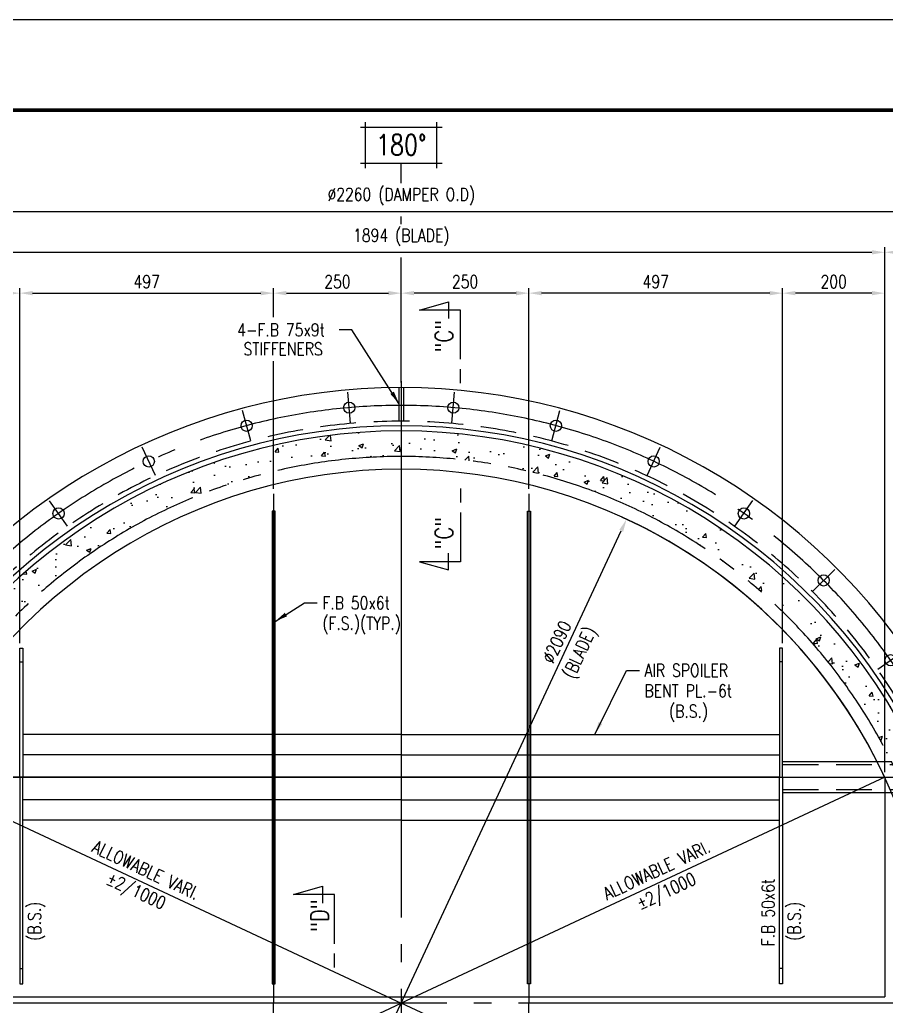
# Model space of a CAD drawing. Header units: millimetres. Extents: x 0 to 134087, y -49114 to 20834.
# Drawn here: x 84787 to 86484, y -25762 to -23831 of the extents above; entities that cross this region are included whole.
import ezdxf
from ezdxf.enums import TextEntityAlignment as Align

# ---------------------------------------------------------------- set-up
doc = ezdxf.new("R2010")
doc.units = ezdxf.units.MM
doc.header["$LTSCALE"] = 35
for name, pattern in [('JNK-CENTER', [34, 30, -1.5, 1, -1.5]), ('JNK-HIDDEN', [3, 2, -1]), ('JNK-PHANTOM', [15, 10, -1, 1, -1, 1, -1])]:
    doc.linetypes.add(name, pattern=pattern)
for name, color, linetype in [('CEN-R', 1, 'JNK-CENTER'), ('CON-C', 4, 'Continuous'), ('CON-G', 3, 'Continuous'), ('CON-W', 7, 'Continuous'), ('CON-Y', 2, 'Continuous'), ('Dim-W', 7, 'Continuous'), ('HID-Y', 2, 'JNK-HIDDEN'), ('PHA-W', 7, 'JNK-PHANTOM'), ('STL-OBJT', 7, 'Continuous'), ('TXTD-Y', 2, 'Continuous'), ('TXTT-C', 4, 'Continuous')]:
    doc.layers.add(name, color=color, linetype=linetype)
doc.layers.add('CONT-G', color=3, linetype='Continuous', lineweight=25)
doc.styles.add('SIMPLEX', font='simplex.shx', dxfattribs={"width": 0.8})
doc.dimstyles.new('DIM10', dxfattribs={"dimscale": 10, "dimtxt": 2.5, "dimasz": 2.5, "dimexe": 1, "dimexo": 1, "dimgap": 1, "dimtad": 1, "dimdec": 0, "dimdsep": 46, "dimtxsty": 'SIMPLEX', "dimcen": 0, "dimclrt": 2, "dimadec": 1, "dimazin": 2, "dimtfac": 1, "dimtdec": 0, "dimtix": 1, "dimtmove": 2, "dimatfit": 0, "dimfxl": 0.18, "dimtolj": 1, "dimtzin": 0, "dimarcsym": 0})

# ---------------------------------------------------------------- blocks, each defined once
blk = doc.blocks.new('TITLE')
at = {"color": 7}
blk.add_line((841, 594.85), (0, 594.85), dxfattribs=at)
at = {"color": 7, "const_width": 0.707}
blk.add_lwpolyline([(823.32, 577.17), (27.94, 577.17)], dxfattribs=at)
blk = doc.blocks.new('*D1641')
at = {"layer": 'CON-W', "color": 0, "lineweight": -2, "transparency": 16777216}
for p, q in [((84404.3, -25745.6), (84404.3, -24195.9)), ((86664.3, -25745.6), (86664.3, -24195.9)), ((84429.3, -24205.9), (86639.3, -24205.9))]:
    blk.add_line(p, q, dxfattribs=at)
at = {"layer": 'CON-W', "color": 0, "transparency": 16777216}
for points in [[(84429.3, -24201.7), (84429.3, -24210.1), (84404.3, -24205.9)], [(86639.3, -24201.7), (86639.3, -24210.1), (86664.3, -24205.9)]]:
    blk.add_solid(points, dxfattribs=at)
at = {"layer": 'DEFPOINTS', "color": 0, "transparency": 16777216}
for p in [(86664.3, -24205.9), (84404.3, -25755.6), (86664.3, -25755.6)]:
    blk.add_point(p, dxfattribs=at)
at = {"layer": 'CON-W', "color": 2, "transparency": 16777216, "insert": (85534.3, -24176.8), "char_height": 25, "attachment_point": 5, "style": 'SIMPLEX'}
blk.add_mtext('\\A1;%%C2260 (DAMPER O.D)', dxfattribs=at)
blk = doc.blocks.new('*D1643')
at = {"layer": 'CON-W', "color": 0, "lineweight": -2, "transparency": 16777216}
for p, q in [((84587.4, -25303.6), (84587.4, -24275.9)), ((84612.4, -24285.9), (86456.2, -24285.9)), ((86481.2, -25303.6), (86481.2, -24275.9))]:
    blk.add_line(p, q, dxfattribs=at)
at = {"layer": 'CON-W', "color": 0, "transparency": 16777216}
for points in [[(84612.4, -24281.7), (84612.4, -24290.1), (84587.4, -24285.9)], [(86456.2, -24281.7), (86456.2, -24290.1), (86481.2, -24285.9)]]:
    blk.add_solid(points, dxfattribs=at)
at = {"layer": 'DEFPOINTS', "color": 0, "transparency": 16777216}
for p in [(86481.2, -24285.9), (84587.4, -25313.6), (86481.2, -25313.6)]:
    blk.add_point(p, dxfattribs=at)
at = {"layer": 'CON-W', "color": 2, "transparency": 16777216, "insert": (85534.3, -24256.8), "char_height": 25, "attachment_point": 5, "style": 'SIMPLEX'}
blk.add_mtext('\\A1;1894 (BLADE)', dxfattribs=at)
blk = doc.blocks.new('*D1644')
at = {"layer": 'CON-W', "color": 0, "lineweight": -2, "transparency": 16777216}
for p, q in [((86481.2, -25303.6), (86481.2, -24275.9)), ((86506.2, -24285.9), (86639.3, -24285.9)), ((86664.3, -25745.6), (86664.3, -24275.9))]:
    blk.add_line(p, q, dxfattribs=at)
at = {"layer": 'CON-W', "color": 0, "transparency": 16777216}
for points in [[(86506.2, -24281.7), (86506.2, -24290.1), (86481.2, -24285.9)], [(86639.3, -24281.7), (86639.3, -24290.1), (86664.3, -24285.9)]]:
    blk.add_solid(points, dxfattribs=at)
at = {"layer": 'DEFPOINTS', "color": 0, "transparency": 16777216}
for p in [(86664.3, -24285.9), (86481.2, -25313.6), (86664.3, -25755.6)]:
    blk.add_point(p, dxfattribs=at)
at = {"layer": 'CON-W', "color": 2, "transparency": 16777216, "insert": (86572.8, -24263.4), "char_height": 25, "attachment_point": 5, "style": 'SIMPLEX'}
blk.add_mtext('\\A1;183', dxfattribs=at)
blk = doc.blocks.new('*D1645')
at = {"layer": 'CON-W', "color": 0, "lineweight": -2, "transparency": 16777216}
for p, q in [((84587.4, -25303.6), (84587.4, -24355.9)), ((84612.4, -24365.9), (84762.4, -24365.9)), ((84787.4, -25051), (84787.4, -24355.9))]:
    blk.add_line(p, q, dxfattribs=at)
at = {"layer": 'CON-W', "color": 0, "transparency": 16777216}
for points in [[(84612.4, -24361.7), (84612.4, -24370.1), (84587.4, -24365.9)], [(84762.4, -24361.7), (84762.4, -24370.1), (84787.4, -24365.9)]]:
    blk.add_solid(points, dxfattribs=at)
at = {"layer": 'DEFPOINTS', "color": 0, "transparency": 16777216}
for p in [(84787.4, -24365.9), (84787.4, -25061), (84587.4, -25313.6)]:
    blk.add_point(p, dxfattribs=at)
at = {"layer": 'CON-W', "color": 2, "transparency": 16777216, "insert": (84687.4, -24343.4), "char_height": 25, "attachment_point": 5, "style": 'SIMPLEX'}
blk.add_mtext('\\A1;200', dxfattribs=at)
blk = doc.blocks.new('*D1646')
at = {"layer": 'CON-W', "color": 0, "lineweight": -2, "transparency": 16777216}
for p, q in [((86281.2, -25051), (86281.2, -24355.9)), ((86456.2, -24365.9), (86306.2, -24365.9)), ((86481.2, -25303.6), (86481.2, -24355.9))]:
    blk.add_line(p, q, dxfattribs=at)
at = {"layer": 'CON-W', "color": 0, "transparency": 16777216}
for points in [[(86306.2, -24361.7), (86306.2, -24370.1), (86281.2, -24365.9)], [(86456.2, -24361.7), (86456.2, -24370.1), (86481.2, -24365.9)]]:
    blk.add_solid(points, dxfattribs=at)
at = {"layer": 'DEFPOINTS', "color": 0, "transparency": 16777216}
for p in [(86281.2, -24365.9), (86281.2, -25061), (86481.2, -25313.6)]:
    blk.add_point(p, dxfattribs=at)
at = {"layer": 'CON-W', "color": 2, "transparency": 16777216, "insert": (86381.2, -24343.4), "char_height": 25, "attachment_point": 5, "style": 'SIMPLEX'}
blk.add_mtext('\\A1;200', dxfattribs=at)
blk = doc.blocks.new('NORTH-AG')
at = {"layer": 'CON-Y'}
for p, q in [((-7, 4.5), (-7, -4.5)), ((7, 4.5), (7, -4.5)), ((-8, 3.5), (8, 3.5)), ((-8, -3.5), (8, -3.5))]:
    blk.add_line(p, q, dxfattribs=at)
at = {"layer": 'CON-C', "style": 'SIMPLEX', "width": 0.8}
blk.add_attdef('0', text='', height=4, dxfattribs=at).set_placement((0, -2.06), align=Align.CENTER)
blk = doc.blocks.new('SECMARK2')
at = {"layer": 'TXTT-C'}
blk.add_line((0, 0), (-2.72, 0), dxfattribs=at)
blk.add_lwpolyline([(-4.67, 0), (-14.32, 0), (-14.32, 8.05), (-15.93, 2.38), (-12.63, 2.38)], dxfattribs=at)
at = {"layer": 'TXTT-C', "style": 'SIMPLEX', "width": 1.17}
blk.add_attdef('TAG', text='', height=3.5, dxfattribs=at).set_placement((-7.82, 1.36), align=Align.CENTER)
blk = doc.blocks.new('*D1812')
at = {"layer": 'DEFPOINTS', "color": 0, "transparency": 16777216}
for p in [(85534.3, -24365.9), (85534.3, -24550.6), (85284.3, -24758.7)]:
    blk.add_point(p, dxfattribs=at)
at = {"layer": 'Dim-W', "color": 0, "lineweight": -2, "transparency": 16777216}
for p, q in [((85284.3, -24413), (85284.3, -24355.9)), ((85309.3, -24365.9), (85509.3, -24365.9)), ((85534.3, -24540.6), (85534.3, -24355.9)), ((85284.3, -24748.7), (85284.3, -24498.8))]:
    blk.add_line(p, q, dxfattribs=at)
at = {"layer": 'Dim-W', "color": 0, "transparency": 16777216}
for points in [[(85309.3, -24361.7), (85309.3, -24370.1), (85284.3, -24365.9)], [(85509.3, -24361.7), (85509.3, -24370.1), (85534.3, -24365.9)]]:
    blk.add_solid(points, dxfattribs=at)
at = {"layer": 'Dim-W', "color": 2, "transparency": 16777216, "insert": (85409.3, -24343.4), "char_height": 25, "attachment_point": 5, "style": 'SIMPLEX'}
blk.add_mtext('\\A1;250', dxfattribs=at)
blk = doc.blocks.new('*D1813')
at = {"layer": 'DEFPOINTS', "color": 0, "transparency": 16777216}
for p in [(85284.3, -24365.9), (85284.3, -24748.7), (84787.4, -25051)]:
    blk.add_point(p, dxfattribs=at)
at = {"layer": 'Dim-W', "color": 0, "lineweight": -2, "transparency": 16777216}
for p, q in [((84787.4, -25041), (84787.4, -24355.9)), ((84812.4, -24365.9), (85259.3, -24365.9)), ((85284.3, -24413), (85284.3, -24355.9)), ((85284.3, -24738.7), (85284.3, -24498.8))]:
    blk.add_line(p, q, dxfattribs=at)
at = {"layer": 'Dim-W', "color": 0, "transparency": 16777216}
for points in [[(84812.4, -24361.7), (84812.4, -24370.1), (84787.4, -24365.9)], [(85259.3, -24361.7), (85259.3, -24370.1), (85284.3, -24365.9)]]:
    blk.add_solid(points, dxfattribs=at)
at = {"layer": 'Dim-W', "color": 2, "transparency": 16777216, "insert": (85035.8, -24343.4), "char_height": 25, "attachment_point": 5, "style": 'SIMPLEX'}
blk.add_mtext('\\A1;497', dxfattribs=at)
blk = doc.blocks.new('*D1755')
at = {"layer": 'DEFPOINTS', "color": 0, "transparency": 16777216}
for p in [(85534.3, -24365.9), (85534.3, -24550.6), (85784.3, -24758.7)]:
    blk.add_point(p, dxfattribs=at)
at = {"layer": 'Dim-W', "color": 0, "lineweight": -2, "transparency": 16777216}
for p, q in [((85534.3, -24540.6), (85534.3, -24355.9)), ((85759.3, -24365.9), (85559.3, -24365.9)), ((85784.3, -24748.7), (85784.3, -24355.9))]:
    blk.add_line(p, q, dxfattribs=at)
at = {"layer": 'Dim-W', "color": 0, "transparency": 16777216}
for points in [[(85559.3, -24361.7), (85559.3, -24370.1), (85534.3, -24365.9)], [(85759.3, -24361.7), (85759.3, -24370.1), (85784.3, -24365.9)]]:
    blk.add_solid(points, dxfattribs=at)
at = {"layer": 'Dim-W', "color": 2, "transparency": 16777216, "insert": (85659.3, -24343.4), "char_height": 25, "attachment_point": 5, "style": 'SIMPLEX'}
blk.add_mtext('\\A1;250', dxfattribs=at)
blk = doc.blocks.new('*D1756')
at = {"layer": 'DEFPOINTS', "color": 0, "transparency": 16777216}
for p in [(85784.3, -24365.9), (85784.3, -24748.7), (86281.2, -25051)]:
    blk.add_point(p, dxfattribs=at)
at = {"layer": 'Dim-W', "color": 0, "lineweight": -2, "transparency": 16777216}
for p, q in [((85784.3, -24738.7), (85784.3, -24355.9)), ((86256.2, -24365.9), (85809.3, -24365.9)), ((86281.2, -25041), (86281.2, -24355.9))]:
    blk.add_line(p, q, dxfattribs=at)
at = {"layer": 'Dim-W', "color": 0, "transparency": 16777216}
for points in [[(85809.3, -24361.7), (85809.3, -24370.1), (85784.3, -24365.9)], [(86256.2, -24361.7), (86256.2, -24370.1), (86281.2, -24365.9)]]:
    blk.add_solid(points, dxfattribs=at)
at = {"layer": 'Dim-W', "color": 2, "transparency": 16777216, "insert": (86032.8, -24343.4), "char_height": 25, "attachment_point": 5, "style": 'SIMPLEX'}
blk.add_mtext('\\A1;497', dxfattribs=at)
blk = doc.blocks.new('*D1765')
at = {"layer": 'CON-W', "color": 0, "linetype": 'ByBlock', "lineweight": -2, "transparency": 16777216}
blk.add_line((85103.5, -26680.2), (85965.1, -24831.1), dxfattribs=at)
blk.add_arc((85534.3, -25755.6), 1045, 335.5263, 65.5641, dxfattribs=at)
at = {"layer": 'CON-W', "color": 0, "transparency": 16777216}
for points in [[(85961.3, -24829.3), (85968.9, -24832.8), (85975.7, -24808.4)], [(85099.7, -26678.4), (85107.3, -26681.9), (85092.9, -26702.8)]]:
    blk.add_solid(points, dxfattribs=at)
at = {"layer": 'DEFPOINTS', "color": 0, "transparency": 16777216}
for p in [(85975.7, -24808.4), (85092.9, -26702.8)]:
    blk.add_point(p, dxfattribs=at)
at = {"layer": 'CON-W', "color": 2, "transparency": 16777216, "insert": (85838.8, -25048.8), "char_height": 25, "attachment_point": 5, "rotation": 65.0158, "style": 'SIMPLEX'}
blk.add_mtext('\\A1;∅2090', dxfattribs=at)
blk = doc.blocks.new('A$C39C66BEB')
at = {"layer": 'CEN-R'}
blk.add_line((2.7, -30.5), (-2.7, 30.5), dxfattribs=at)
at = {"layer": 'CONT-G'}
blk.add_circle((0, 0), 11, dxfattribs=at)
blk = doc.blocks.new('*U1639')
at = {"layer": 'HID-Y'}
for p, q in [((-4.5, 33), (-4.5, -33)), ((4.5, 33), (4.5, -33))]:
    blk.add_line(p, q, dxfattribs=at)
blk = doc.blocks.new('*U1640')
at = {"layer": 'Dim-W', "color": 0, "linetype": 'ByBlock', "lineweight": -2, "transparency": 16777216}
blk.add_blockref('*U1639', (2084.3, 5195.5), dxfattribs=at)

msp = doc.modelspace()

# ---------------------------------------------------------------- hatches: boundary and pattern name
at = {"layer": 'Dim-W'}
h = msp.add_hatch(dxfattribs=at)
h.set_pattern_fill('AR-CONC', color=256, scale=0.5)
h.set_pattern_definition([(50, (83449.98, -29779.18), (91.0923, -7.9695), [9.525, -104.775]), (355, (83449.98, -29779.18), (-17.6217, 95.5284), [7.62, -83.8203]), (100.4514, (83457.57, -29779.844), (73.4706, 87.5589), [8.095, -89.0451]), (46.1842, (83449.98, -29753.78), (135.5395, -21.0212), [14.2875, -157.1625]), (96.6356, (83461.28, -29755.53), (118.702, 123.713), [12.1425, -133.5678]), (351.1842, (83449.98, -29753.78), (118.702, 123.713), [11.43, -125.73]), (21, (83462.68, -29760.13), (75.8072, -51.1326), [9.525, -104.775]), (326, (83462.68, -29760.13), (30.901, 92.094), [7.62, -83.82]), (71.4514, (83469, -29764.39), (106.7082, 40.9614), [8.095, -89.045]), (37.5, (83449.98, -29779.18), (1.5443, 42.27752), [0, -82.804, 0, -85.09, 0, -84.1375]), (7.5, (83449.98, -29779.18), (33.40983, 50.0903), [0, -48.514, 0, -80.899, 0, -32.0675]), (327.5, (83421.66, -29779.18), (67.7953, -2.86437), [0, -31.75, 0, -99.06, 0, -131.445]), (317.5, (83408.96, -29779.18), (74.0646, 12.71325), [0, -41.275, 0, -65.786, 0, -93.345])])
h.paths.add_polyline_path([(85534.3051, -24635.6159), (85534.3051, -24685.6159, -0.2818366), (86487.3352, -25269.1659), (86543.1492, -25269.1659, 0.287960813)])
h.paths.add_polyline_path([(85534.3051, -24635.6159, 0.287960813), (84525.461, -25269.1659), (84581.275, -25269.1659, -0.2818366), (85534.3051, -24685.6159)])

# ---------------------------------------------------------------- linework, layer by layer
at = {"layer": 'CEN-R'}
for p, q in [((85534.3051, -24538.0197), (85534.3051, -26973.2122)), ((85284.3051, -24758.7126), (85284.3051, -25755.6159)), ((85784.3051, -24758.7126), (85784.3051, -25755.6159)), ((84243.7624, -25313.6159), (85534.3051, -25313.6159)), ((85534.3051, -25313.6159), (84254.7358, -25313.6159)), ((84258.1916, -25313.6159), (86933.2146, -25313.6159)), ((84587.3832, -25313.6159), (85534.3051, -25755.6159)), ((86481.2269, -25313.6159), (85534.3051, -25755.6159)), ((86813.8743, -25755.6159), (84254.7358, -25755.6159)), ((84587.3832, -26197.6159), (85534.3051, -25755.6159)), ((85284.3051, -26752.5193), (85284.3051, -25755.6159)), ((86481.2269, -26197.6159), (85534.3051, -25755.6159)), ((85784.3051, -26752.5193), (85784.3051, -25755.6159))]:
    msp.add_line(p, q, dxfattribs=at)
for start, end in [(0, 180), (180, 0)]:
    msp.add_arc((85534.3051, -25755.6159), 1170, start, end, dxfattribs=at)
at = {"layer": 'CON-G'}
for p, q in [((84787.3832, -25087.8234), (84793.3832, -25087.8234)), ((86281.2269, -25087.8234), (86275.2269, -25087.8234)), ((85534.3051, -25229.6159), (84793.3832, -25229.6159)), ((85534.3051, -25229.6159), (86275.2269, -25229.6159)), ((85534.3051, -25269.6159), (84793.3832, -25269.6159)), ((85534.3051, -25269.6159), (86275.2269, -25269.6159)), ((86494.5011, -25283.4659), (86281.2269, -25283.4659)), ((84793.3832, -25313.6159), (85534.3051, -25313.6159)), ((86275.2269, -25313.6159), (85534.3051, -25313.6159)), ((86481.2269, -25313.6159), (86481.2269, -25743.1159)), ((86521.8685, -25343.7659), (86281.2269, -25343.7659)), ((85534.3051, -25357.6159), (84793.3832, -25357.6159)), ((85534.3051, -25357.6159), (86275.2269, -25357.6159)), ((85534.3051, -25397.6159), (84793.3832, -25397.6159)), ((85534.3051, -25397.6159), (86275.2269, -25397.6159)), ((84787.3832, -25688.1159), (84793.3832, -25688.1159)), ((86281.2269, -25688.1159), (86275.2269, -25688.1159)), ((84587.3832, -25743.1159), (86481.2269, -25743.1159))]:
    msp.add_line(p, q, dxfattribs=at)
for points in [[(85287.3051, -24792.4261), (85281.3051, -24792.4261), (85281.3051, -25718.1159), (85287.3051, -25718.1159)], [(85781.3051, -24792.4261), (85787.3051, -24792.4261), (85787.3051, -25718.1159), (85781.3051, -25718.1159)]]:
    msp.add_lwpolyline(points, close=True, dxfattribs=at)
for points in [[(84787.3832, -25313.6159), (84787.3832, -25060.9882), (84793.3832, -25060.9882), (84793.3832, -25313.6159)], [(86281.2269, -25313.6159), (86281.2269, -25060.9882), (86275.2269, -25060.9882), (86275.2269, -25313.6159)], [(84787.3832, -25313.6159), (84787.3832, -25718.1159), (84793.3832, -25718.1159), (84793.3832, -25313.6159)], [(86281.2269, -25313.6159), (86281.2269, -25718.1159), (86275.2269, -25718.1159), (86275.2269, -25313.6159)]]:
    msp.add_lwpolyline(points, dxfattribs=at)
at = {"layer": 'CON-W'}
for p, q in [((85534.3051, -24150.884), (85534.3051, -24111.1999)), ((85534.3051, -24230.884), (85534.3051, -24215.884)), ((85534.3051, -24355.884), (85534.3051, -24295.884))]:
    msp.add_line(p, q, dxfattribs=at)
at = {"layer": 'CONT-G'}
for radius, start, end in [(1205, 31.2456893, 148.7543107), (1130, 25.4984529, 154.5015471), (1120, 25.7426911, 154.2573089), (1045, 25.0220177, 154.9779823)]:
    msp.add_arc((85534.3051, -25755.6159), radius, start, end, dxfattribs=at)
at = {"layer": 'HID-Y'}
for p, q in [((86876.2743, -25288.9659), (86281.2269, -25288.9659)), ((86876.2743, -25338.2659), (86281.2269, -25338.2659))]:
    msp.add_line(p, q, dxfattribs=at)
msp.add_arc((85534.3051, -25755.6159), 1139, 31.08037, 148.91963, dxfattribs=at)
at = {"layer": 'PHA-W'}
for start, end in [(0, 180), (180, 0)]:
    msp.add_arc((85534.3051, -25755.6159), 1070, start, end, dxfattribs=at)
at = {"layer": 'STL-OBJT'}
for p, q in [((85437.7568, -24437.902), (85412.7568, -24437.902)), ((85344.9347, -24972.3067), (85369.9347, -24972.3067)), ((85975.6949, -25104.3379), (86000.6949, -25104.3379))]:
    msp.add_line(p, q, dxfattribs=at)

# ---------------------------------------------------------------- block references
at = {"linetype": 'ByBlock', "xscale": 9.999999998999984, "yscale": 9.999999998999984, "zscale": 9.999999998999984}
msp.add_blockref('TITLE', (83449.9813, -29779.1804), dxfattribs=at)
at = {"layer": 'CON-W'}
ref = msp.add_blockref('NORTH-AG', (85534.3051, -24076.1999), dxfattribs=dict(at, xscale=-10, yscale=10, zscale=10, rotation=180))
ref.add_attrib('0', '180%%D', dxfattribs={"layer": 'CON-C', "height": 40, "style": 'SIMPLEX', "width": 0.8}).set_placement((85534.3051, -24095.5999), align=Align.CENTER)
at = {"layer": 'Dim-W'}
ref = msp.add_blockref('SECMARK2', (85650.6387, -24542.1304), dxfattribs=dict(at, xscale=-10, yscale=10, zscale=10, rotation=90))
ref.add_attrib('TAG', '"C"', (85635.4541, -24481.8108), dxfattribs={"layer": 'CON-C', "height": 35, "rotation": 90, "style": 'SIMPLEX', "width": 0.8})
for name, p in [('*U1640', (83449.9813, -29779.1804)), ('A$C39C66BEB', (85432.3329, -24590.0681))]:
    msp.add_blockref(name, p, dxfattribs=at)
for p, rotation in [((85636.2773, -24590.0681), 349.9999999999999), ((85231.4868, -24625.4827), 10.00000000000002), ((85837.1234, -24625.4827), 340), ((85039.8417, -24695.2358), 20.00000000000001), ((86028.7685, -24695.2358), 329.9999999999999), ((84863.2207, -24797.2081), 30.00000000000001), ((86205.3895, -24797.2081), 320), ((86361.62, -24928.301), 309.9999999999999), ((86492.713, -25084.5315), 299.9999999999999)]:
    msp.add_blockref('A$C39C66BEB', p, dxfattribs=dict(at, rotation=rotation))
ref = msp.add_blockref('SECMARK2', (85650.6387, -24748.4759), dxfattribs=dict(at, xscale=10, yscale=10, zscale=10, rotation=90))
ref.add_attrib('TAG', '"C"', (85635.4541, -24867.4621), dxfattribs={"layer": 'CON-C', "height": 35, "rotation": 90, "style": 'SIMPLEX', "width": 0.8})
at = {"layer": 'STL-OBJT'}
ref = msp.add_blockref('SECMARK2', (85403.8679, -25686.0733), dxfattribs=dict(at, xscale=-10, yscale=10, zscale=10, rotation=90))
ref.add_attrib('TAG', '"D"', (85392.0679, -25616.2733), dxfattribs={"layer": 'CON-C', "height": 35, "rotation": 90, "style": 'SIMPLEX', "width": 0.8})

# ---------------------------------------------------------------- texts
at = {"layer": 'CON-W', "color": 2, "style": 'SIMPLEX', "width": 0.8}
msp.add_text('(BLADE)', height=25, rotation=65.0158426, dxfattribs=at).set_placement((85894.4708, -25074.2591), align=Align.CENTER)
at = {"layer": 'STL-OBJT', "color": 2, "style": 'SIMPLEX', "width": 0.8}
for s, p in [('4-F.B 75x9t', (85213.233, -24450.402)), ('STIFFENERS', (85225.4257, -24487.5717)), ('F.B 50x6t', (85379.9347, -24984.8067)), ('(F.S.)(TYP.)', (85379.9347, -25024.8067)), ('AIR SPOILER', (86010.6949, -25116.8379)), ('BENT PL.-6t', (86010.6949, -25156.8379)), ('(B.S.)', (86058.8808, -25196.8379))]:
    msp.add_text(s, height=25, dxfattribs=at).set_placement(p)
for s, p in [('F.B 50x6t', (86265.2269, -25578.2675)), ('(B.S.)', (84828.3832, -25595.1362)), ('(B.S.)', (86316.2269, -25595.1362))]:
    msp.add_text(s, height=25, rotation=90, dxfattribs=at).set_placement(p, align=Align.CENTER)
at = {"layer": 'TXTD-Y', "style": 'SIMPLEX', "width": 0.8}
for s, rotation, p in [('ALLOWABLE VARI.', 334.9779823, (85029.0213, -25506.4973)), ('ALLOWABLE VARI.', 25.0220177, (86039.5889, -25506.4973)), ('%%P2/1000', 334.9779823, (85009.9878, -25547.2738)), ('%%P2/1000', 25.0220177, (86058.6224, -25547.2738))]:
    msp.add_text(s, height=25, rotation=rotation, dxfattribs=at).set_placement(p, align=Align.CENTER)

# ---------------------------------------------------------------- dimensions: what is measured, and where the dimension line sits
at = {"layer": 'CON-W'}
for base, p1, p2, text, picture, middle in [((86664.3051, -24205.884), (84404.3051, -25755.6159), (86664.3051, -25755.6159), '%%C<> (DAMPER O.D)', '*D1641', (85534.3051, -24176.8364)), ((86481.2269, -24285.884), (84587.3832, -25313.6159), (86481.2269, -25313.6159), '<> (BLADE)', '*D1643', (85534.3051, -24256.8364))]:
    dim = msp.add_linear_dim(base=base, p1=p1, p2=p2, text=text, dimstyle='DIM10', dxfattribs=at)
    dim.commit()
    dim.dimension.update_dxf_attribs({"geometry": picture, "text_midpoint": middle})
dim = msp.add_linear_dim(base=(86664.3051, -24285.884), p1=(86481.2269, -25313.6159), p2=(86664.3051, -25755.6159), dimstyle='DIM10', override={"dimdec": 0}, dxfattribs=at)
dim.commit()
dim.dimension.update_dxf_attribs({"geometry": '*D1644', "text_midpoint": (86572.766, -24263.384)})
dim = msp.add_linear_dim(base=(84787.3832, -24365.884), p1=(84587.3832, -25313.6159), p2=(84787.3832, -25060.9882), dimstyle='DIM10', dxfattribs=at)
dim.commit()
dim.dimension.update_dxf_attribs({"geometry": '*D1645', "text_midpoint": (84687.3832, -24343.384)})
dim = msp.add_linear_dim(base=(86281.2269, -24365.884), p1=(86481.2269, -25313.6159), p2=(86281.2269, -25060.9882), angle=180, dimstyle='DIM10', dxfattribs=at)
dim.commit()
dim.dimension.update_dxf_attribs({"geometry": '*D1646', "text_midpoint": (86381.2269, -24343.384)})
dim = msp.add_diameter_dim_2p(p1=(85092.9309, -26702.8297), p2=(85975.6793, -24808.4022), dimstyle='DIM10', override={"dimtmove": 0, "dimarcsym": 1}, dxfattribs=at)
dim.commit()
dim.dimension.update_dxf_attribs({"geometry": '*D1765', "text_midpoint": (85859.2404, -25058.2866), "dimtype": 163})
at = {"layer": 'Dim-W'}
for base, p1, p2, picture, middle in [((85284.3051, -24365.884), (84787.3832, -25050.9882), (85284.3051, -24748.7126), '*D1813', (85035.8442, -24343.384)), ((85534.3051, -24365.884), (85284.3051, -24758.7126), (85534.3051, -24550.6159), '*D1812', (85409.3051, -24343.384))]:
    dim = msp.add_linear_dim(base=base, p1=p1, p2=p2, dimstyle='DIM10', dxfattribs=at)
    dim.commit()
    dim.dimension.update_dxf_attribs({"geometry": picture, "text_midpoint": middle})
for base, p1, p2, picture, middle in [((85534.3051, -24365.884), (85784.3051, -24758.7126), (85534.3051, -24550.6159), '*D1755', (85659.3051, -24343.384)), ((85784.3051, -24365.884), (86281.2269, -25050.9882), (85784.3051, -24748.7126), '*D1756', (86032.766, -24343.384))]:
    dim = msp.add_linear_dim(base=base, p1=p1, p2=p2, angle=180, dimstyle='DIM10', dxfattribs=at)
    dim.commit()
    dim.dimension.update_dxf_attribs({"geometry": picture, "text_midpoint": middle})

# ---------------------------------------------------------------- leaders
at = {"layer": 'CON-W'}
msp.add_leader([(85913.4109, -25229.6159), (85975.6949, -25104.3379)], dimstyle='DIM10', dxfattribs=at)
at = {"layer": 'STL-OBJT'}
for points in [[(85529.8051, -24581.9293), (85437.7568, -24437.902)], [(85287.3051, -25008.3754), (85344.9347, -24972.3067)]]:
    msp.add_leader(points, dimstyle='DIM10', dxfattribs=at)

doc.saveas('drawing.dxf')
